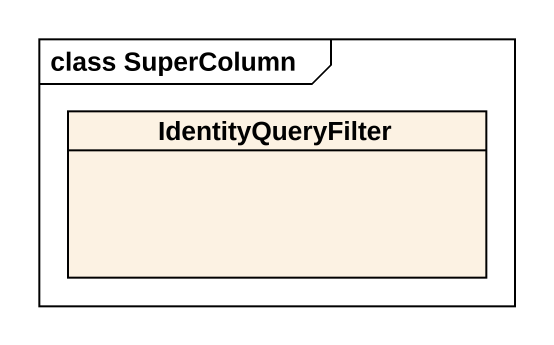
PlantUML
@startuml
mainframe class SuperColumn
hide circle
hide empty members
class IdentityQueryFilter
@enduml
